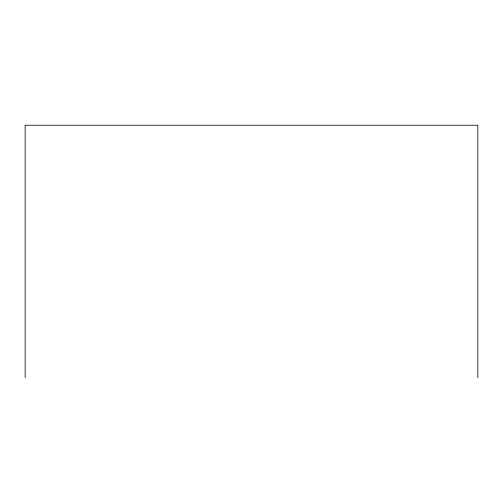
<?xml version="1.0" encoding="UTF-8"?>
<svg xmlns="http://www.w3.org/2000/svg" width="503" height="503" viewBox="0 0 503 503"><rect width="100%" height="100%" fill="white"/><g stroke="black" fill="none" stroke-linecap="round" stroke-linejoin="round"><path stroke-width="0.75" d="M477.85 377.759L477.85 125.241L25.15 125.241L25.15 377.759"/></g></svg>
